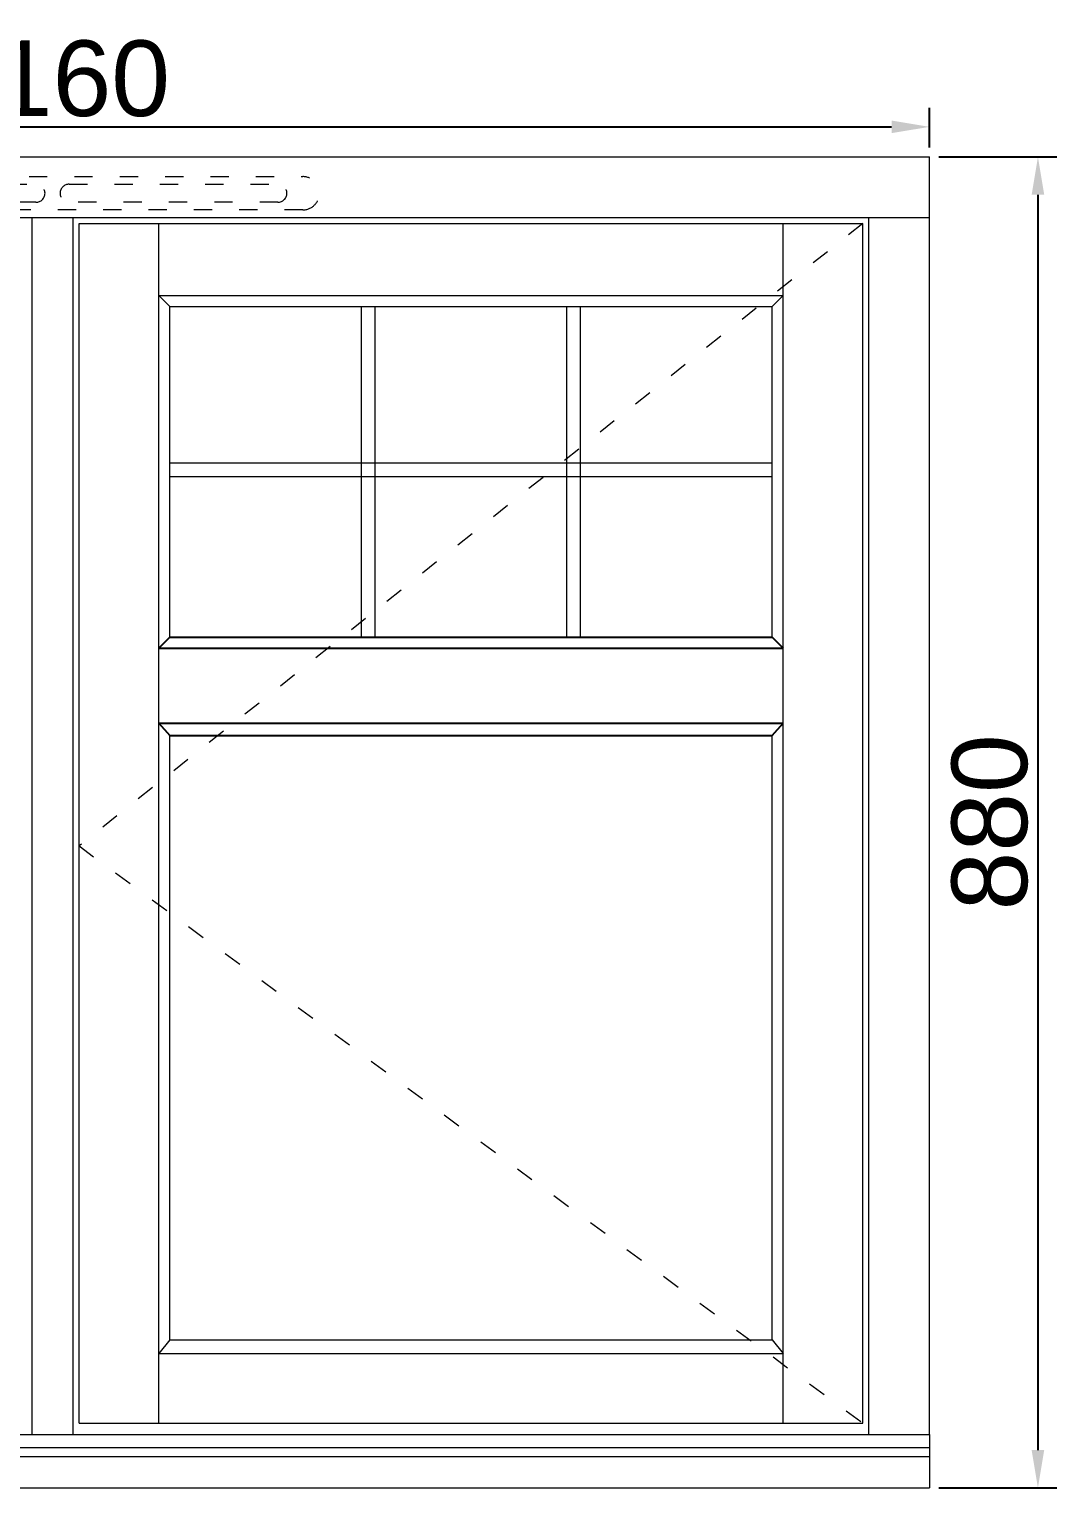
# Model space of a CAD drawing. Header units: millimetres. Extents: x 0 to 182016, y 11 to 3710.
# Drawn here: x 20516 to 21196, y 1312 to 2277 of the extents above; entities that cross this region are included whole.
import ezdxf

# ---------------------------------------------------------------- set-up
doc = ezdxf.new("R2010")
doc.units = ezdxf.units.MM
doc.linetypes.add('ACAD_ISO03W100', pattern=[30, 12, -18])
doc.styles.get("Standard").update_dxf_attribs({"font": 'arial.ttf'})
doc.dimstyles.new('Padidinti matmenys', dxfattribs={"dimscale": 10, "dimtxt": 5, "dimasz": 2.5, "dimexe": 1.25, "dimexo": 0.625, "dimtad": 1, "dimdec": 1, "dimtxsty": 'Standard', "dimcen": 2.5, "dimadec": 0, "dimazin": 0, "dimtfac": 1, "dimtdec": 1, "dimtmove": 0, "dimatfit": 3, "dimfxl": 1, "dimarcsym": 0})

# ---------------------------------------------------------------- blocks, each defined once
blk = doc.blocks.new('*D1450')
at = {"color": 0, "lineweight": -2, "transparency": 16777216}
for p, q in [((19951.38, 2198.44), (19951.38, 2224.58)), ((21111.36, 2198.44), (21111.36, 2224.58)), ((19976.38, 2212.08), (21086.36, 2212.08))]:
    blk.add_line(p, q, dxfattribs=at)
at = {"color": 0, "transparency": 16777216}
for points in [[(19976.38, 2216.25), (19976.38, 2207.92), (19951.38, 2212.08)], [(21086.36, 2216.25), (21086.36, 2207.92), (21111.36, 2212.08)]]:
    blk.add_solid(points, dxfattribs=at)
at = {"layer": 'Defpoints', "color": 0, "transparency": 16777216}
for p in [(21111.36, 2212.08), (19951.38, 2192.19), (21111.36, 2192.19)]:
    blk.add_point(p, dxfattribs=at)
at = {"color": 0, "lineweight": 5, "transparency": 16777216, "insert": (20531.37, 2243.86), "char_height": 50, "attachment_point": 5}
blk.add_mtext('1160', dxfattribs=at)
blk = doc.blocks.new('*D1451')
at = {"color": 0, "lineweight": -2, "transparency": 16777216}
for p, q in [((21117.61, 2192.19), (21195.67, 2192.19)), ((21183.17, 2167.19), (21183.17, 1337.16)), ((21117.61, 1312.16), (21195.67, 1312.16))]:
    blk.add_line(p, q, dxfattribs=at)
at = {"color": 0, "transparency": 16777216}
for points in [[(21179, 2167.19), (21187.34, 2167.19), (21183.17, 2192.19)], [(21179, 1337.16), (21187.34, 1337.16), (21183.17, 1312.16)]]:
    blk.add_solid(points, dxfattribs=at)
at = {"layer": 'Defpoints', "color": 0, "transparency": 16777216}
for p in [(21111.36, 2192.19), (21111.36, 1312.16), (21183.17, 1312.16)]:
    blk.add_point(p, dxfattribs=at)
at = {"color": 0, "lineweight": 5, "transparency": 16777216, "insert": (21151.39, 1752.18), "char_height": 50, "attachment_point": 5, "rotation": 90}
blk.add_mtext('880', dxfattribs=at)
blk = doc.blocks.new('tv')
at = {"linetype": 'ACAD_ISO03W100', "lineweight": 5}
for p, q in [((29400.08, 41533.68), (29731.08, 41533.68)), ((29731.08, 41511.68), (29400.08, 41511.68))]:
    blk.add_line(p, q, dxfattribs=at)
for points in [[(29416.58, 41528.68), (29554.58, 41528.68, -1), (29554.58, 41516.68), (29416.58, 41516.68, -1)], [(29576.58, 41516.68, -1), (29576.58, 41528.68), (29714.58, 41528.68, -1), (29714.58, 41516.68)]]:
    blk.add_lwpolyline(points, format="xyb", close=True, dxfattribs=at)
for centre, start, end in [((29400.08, 41522.68), 90, 270), ((29731.08, 41522.68), 270, 90)]:
    blk.add_arc(centre, 11, start, end, dxfattribs=at)

msp = doc.modelspace()

# ---------------------------------------------------------------- linework, layer by layer
at = {"lineweight": 5}
for p, q in [((19951.3787858, 2192.192222), (21111.3565797, 2192.192222)), ((21111.3565797, 1347.5116013), (21111.3565797, 2192.192222)), ((19951.3787858, 2152.1922216), (21111.3565797, 2152.1922216)), ((20517.867683, 1347.5116013), (20517.867683, 2152.1922216)), ((20544.867683, 1347.5116013), (20544.867683, 2152.1922216)), ((21071.3565794, 1347.5116013), (21071.3565794, 2152.1922216)), ((20548.867683, 2148.1922216), (21067.3565794, 2148.1922216)), ((20548.867683, 1354.9617728), (20548.867683, 2148.1922216)), ((20601.5505887, 1354.9617728), (20601.5505887, 2148.1922216)), ((21014.6736741, 1354.9617728), (21014.6736741, 2148.1922216)), ((21067.3565794, 1354.9617728), (21067.3565794, 2148.1922216)), ((20601.5505887, 2100.5093159), (21014.6736741, 2100.5093159)), ((20608.867683, 2093.1922216), (20601.5505887, 2100.5093159)), ((20608.867683, 2093.1922216), (21007.3565797, 2093.1922216)), ((20608.867683, 1874.6690019), (20608.867683, 2093.1922216)), ((20735.7010163, 1874.6690019), (20735.7010163, 2093.1922216)), ((20744.7010163, 1874.6690019), (20744.7010163, 2093.1922216)), ((20871.5343497, 1874.6690019), (20871.5343497, 2093.1922216)), ((20880.5343497, 1874.6690019), (20880.5343497, 2093.1922216)), ((21007.3565797, 2093.1922216), (21014.6736741, 2100.5093159)), ((21007.3565797, 1874.6690019), (21007.3565797, 2093.1922216)), ((20608.867683, 1989.9256242), (21007.3565797, 1989.9256242)), ((20608.867683, 1980.9256242), (21007.3565797, 1980.9256242)), ((20608.867683, 1409.9617728), (20608.867683, 1809.6690019)), ((21007.3565797, 1409.9617728), (21007.3565797, 1809.6690019)), ((20608.867683, 1409.9617728), (20601.5505887, 1400.980399)), ((20608.867683, 1409.9617728), (21007.3565797, 1409.9617728)), ((21007.3565797, 1409.9617728), (21014.6736741, 1400.980399)), ((20601.5505887, 1400.980399), (21014.6736741, 1400.980399)), ((20548.867683, 1354.9617728), (21067.3565794, 1354.9617728)), ((19951.3787858, 1347.5116013), (21111.3565797, 1347.5116013)), ((21111.3565797, 1347.5116013), (21111.3565797, 1312.1617728)), ((19951.3787858, 1338.734043), (21111.3565797, 1338.734043)), ((19951.3787858, 1332.7787661), (21111.3565797, 1332.7787661)), ((19951.3787858, 1312.1617728), (21111.3565797, 1312.1617728))]:
    msp.add_line(p, q, dxfattribs=at)
at = {"linetype": 'ACAD_ISO03W100', "lineweight": 5}
for p, q in [((21067.3565797, 2148.1922216), (20548.8676826, 1736.5769972)), ((20548.8676826, 1736.5769972), (21067.3565797, 1354.9617728))]:
    msp.add_line(p, q, dxfattribs=at)
at = {"ltscale": 0.1}
for p, q in [((20608.867683, 1874.6690019), (21007.3565797, 1874.6690019)), ((20601.5505887, 1867.3519076), (21014.6736741, 1867.3519076)), ((20601.5505887, 1817.7674281), (21014.6736741, 1817.7674281)), ((20608.867683, 1809.6690019), (21007.3565797, 1809.6690019))]:
    msp.add_line(p, q, dxfattribs=at)
for points in [[(20608.867683, 1874.6690019), (20601.5505887, 1867.3519076)], [(21007.3565797, 1874.6690019), (21014.6736741, 1867.3519076)], [(20601.5505887, 1817.7674281), (20608.867683, 1809.6690019)], [(21007.3565797, 1809.6690019), (21014.6736741, 1817.7674281)]]:
    msp.add_lwpolyline(points, dxfattribs=at)

# ---------------------------------------------------------------- block references
at = {"color": 1}
msp.add_blockref('tv', (-9034.2151494, -39354.4906216), dxfattribs=at)

# ---------------------------------------------------------------- dimensions: what is measured, and where the dimension line sits
at = {"color": 1, "lineweight": 5}
dim = msp.add_linear_dim(base=(21111.3565797, 2212.0817668), p1=(19951.3787858, 2192.192222), p2=(21111.3565797, 2192.192222), dimstyle='Padidinti matmenys', dxfattribs=at)
dim.commit()
dim.dimension.update_dxf_attribs({"geometry": '*D1450', "text_midpoint": (20531.3676828, 2243.8604161)})
dim = msp.add_linear_dim(base=(21183.170518, 1312.1617728), p1=(21111.3565797, 2192.192222), p2=(21111.3565797, 1312.1617728), angle=90, dimstyle='Padidinti matmenys', dxfattribs=at)
dim.commit()
dim.dimension.update_dxf_attribs({"geometry": '*D1451', "text_midpoint": (21183.170518, 1752.1769974), "dimtype": 160})

doc.saveas('drawing.dxf')
